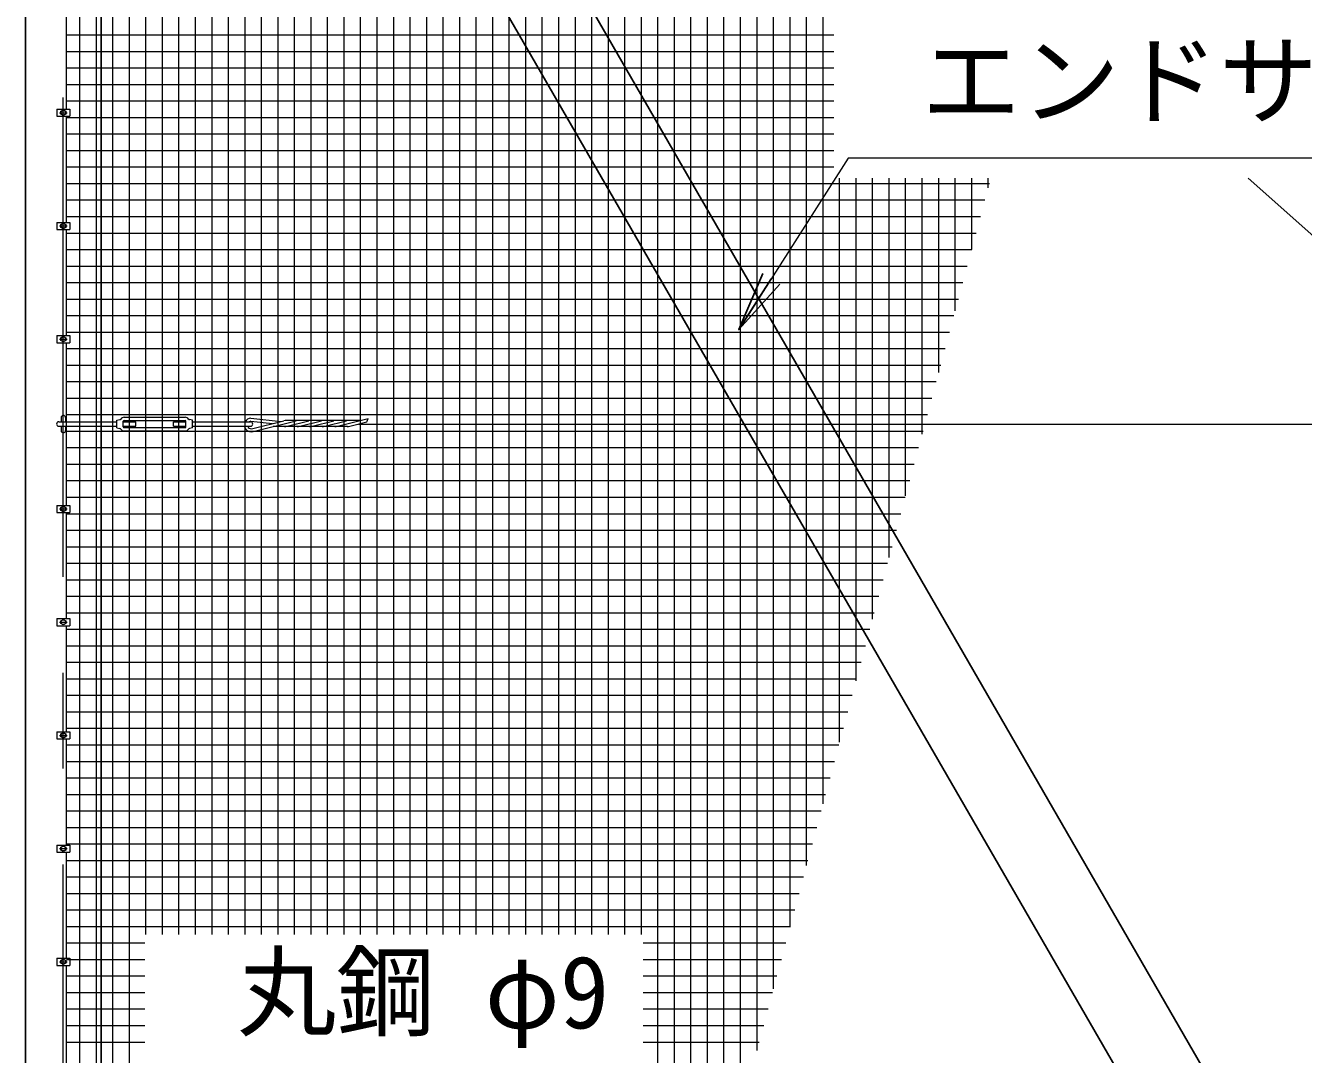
# Model space of a CAD drawing. Units: millimetres, scale not verified. Extents: x -16800 to 16800, y -11880 to 11880.
# Drawn here: x -12170 to -8785, y 1237 to 3963 of the extents above; entities that cross this region are included whole.
import ezdxf
from ezdxf.enums import TextEntityAlignment as Align

# ---------------------------------------------------------------- set-up
doc = ezdxf.new("R2010")
doc.units = ezdxf.units.MM
doc.header["$LTSCALE"] = 40
doc.linetypes.add('USER1', pattern=[50.8, 31.75, -6.35, 6.35, -6.35])
for name, color, linetype, lineweight in [('0-1_D-STR1', 1, 'Continuous', 25), ('0-2_D-BMK', 2, 'USER1', 13), ('0-3_D-STR3', 3, 'Continuous', 13), ('0-7_D-STR-TXT', 7, 'Continuous', 13), ('0-9_D-STR2', 7, 'Continuous', 13)]:
    doc.layers.add(name, color=color, linetype=linetype, lineweight=lineweight)
doc.layers.add('0-5_0', color=7, linetype='Continuous')
doc.styles.add('ＭＳ ゴシック', font='')
doc.styles.get('ＭＳ ゴシック').set_extended_font_data('MS Gothic')

# ---------------------------------------------------------------- blocks, each defined once
blk = doc.blocks.new('_Open')
at = {"layer": '0-5_0'}
blk.add_line((-40, 6.67), (0, 0), dxfattribs=at)
blk.add_lwpolyline([(-40, -6.67), (0, 0), (-40, 0)], dxfattribs=at)

msp = doc.modelspace()

# ---------------------------------------------------------------- linework, layer by layer
at = {"layer": '0-1_D-STR1'}
for p, q in [((-11778.48, 5925.82), (-6984.08, -2378.32)), ((-11905.6, 5746.01), (-7184.08, -2431.91)), ((-11970.08, -3542.48), (-11970.08, 5713.77))]:
    msp.add_line(p, q, dxfattribs=at)
msp.add_lwpolyline([(-11970.08, 6457.52), (-12170.08, 6457.52), (-12170.08, -3542.48)], dxfattribs=at)
at = {"layer": '0-2_D-BMK'}
for p, q in [((-12070.08, -3593.48), (-12070.08, 6508.52)), ((-12080.08, 3732.52), (-12060.08, 3732.52)), ((-12080.08, 3432.52), (-12060.08, 3432.52)), ((-12080.08, 3132.52), (-12060.08, 3132.52)), ((-12080.08, 2682.52), (-12060.08, 2682.52)), ((-12080.08, 2382.52), (-12060.08, 2382.52)), ((-12080.08, 2082.52), (-12060.08, 2082.52)), ((-12080.08, 1782.52), (-12060.08, 1782.52)), ((-12080.08, 1482.52), (-12060.08, 1482.52))]:
    msp.add_line(p, q, dxfattribs=at)
at = {"layer": '0-3_D-STR3'}
for p, q in [((-12061.58, 3742.02), (-12061.58, 4023.02)), ((-12087.28, 3742.02), (-12052.88, 3742.02)), ((-12087.28, 3742.02), (-12087.28, 3723.02)), ((-12076.58, 3736.27), (-12070.08, 3740.03)), ((-12076.58, 3728.77), (-12076.58, 3736.27)), ((-12070.08, 3725.02), (-12076.58, 3728.77)), ((-12070.08, 3740.03), (-12063.58, 3736.27)), ((-12063.58, 3728.77), (-12070.08, 3725.02)), ((-12063.58, 3736.27), (-12063.58, 3728.77)), ((-12052.88, 3742.02), (-12052.88, 3723.02)), ((-12087.28, 3723.02), (-12052.88, 3723.02)), ((-12061.58, 3442.02), (-12061.58, 3723.02)), ((-8931.6, 3558.75), (-2422.77, -2208.26)), ((-12087.28, 3442.02), (-12052.88, 3442.02)), ((-12087.28, 3442.02), (-12087.28, 3423.02)), ((-12087.28, 3423.02), (-12052.88, 3423.02)), ((-12076.58, 3436.27), (-12070.08, 3440.03)), ((-12076.58, 3428.77), (-12076.58, 3436.27)), ((-12070.08, 3425.02), (-12076.58, 3428.77)), ((-12070.08, 3440.03), (-12063.58, 3436.27)), ((-12063.58, 3428.77), (-12070.08, 3425.02)), ((-12063.58, 3436.27), (-12063.58, 3428.77)), ((-12061.58, 3142.02), (-12061.58, 3423.02)), ((-12052.88, 3442.02), (-12052.88, 3423.02)), ((-12087.28, 3142.02), (-12052.88, 3142.02)), ((-12087.28, 3142.02), (-12087.28, 3123.02)), ((-12087.28, 3123.02), (-12052.88, 3123.02)), ((-12076.58, 3136.27), (-12070.08, 3140.03)), ((-12076.58, 3128.77), (-12076.58, 3136.27)), ((-12070.08, 3125.02), (-12076.58, 3128.77)), ((-12070.08, 3140.03), (-12063.58, 3136.27)), ((-12063.58, 3128.77), (-12070.08, 3125.02)), ((-12063.58, 3136.27), (-12063.58, 3128.77)), ((-12061.58, 2692.02), (-12061.58, 3123.02)), ((-12052.88, 3142.02), (-12052.88, 3123.02)), ((-12082.08, 2913.52), (-11928.08, 2913.52)), ((-12076.08, 2924.52), (-12076.08, 2913.52)), ((-12064.08, 2924.52), (-12064.08, 2913.52)), ((-11928.08, 2917.52), (-11920.28, 2919.19)), ((-11928.08, 2897.52), (-11928.08, 2917.52)), ((-11911.08, 2900.02), (-11911.08, 2915.02)), ((-11911.08, 2913.52), (-11878.08, 2913.52)), ((-11909.08, 2925.52), (-11747.08, 2925.52)), ((-11909.08, 2917.02), (-11747.08, 2917.02)), ((-11778.08, 2901.52), (-11778.08, 2913.52)), ((-11778.08, 2913.52), (-11745.08, 2913.52)), ((-11745.08, 2900.02), (-11745.08, 2915.02)), ((-11728.08, 2913.52), (-11574.08, 2913.52)), ((-11573.22, 2914.88), (-11515.55, 2908.89)), ((-11573.01, 2922.9), (-11492.68, 2914.56)), ((-11571.82, 2894.94), (-11486.16, 2916.18)), ((-11570.58, 2887), (-11452.92, 2916.18)), ((-11283.17, 2917.06), (-11478.94, 2917.06)), ((-11476.93, 2901.98), (-11419.68, 2916.18)), ((-11443.7, 2901.98), (-11386.44, 2916.18)), ((-11410.46, 2901.98), (-11353.2, 2916.18)), ((-11377.22, 2901.98), (-11319.96, 2916.18)), ((-11343.98, 2901.98), (-11262.16, 2922.27)), ((-11310.74, 2901.98), (-11266.06, 2913.06)), ((-12082.08, 2901.52), (-11928.08, 2901.52)), ((-12076.08, 2901.52), (-12076.08, 2890.52)), ((-12064.08, 2901.52), (-12064.08, 2890.52)), ((-11928.08, 2897.52), (-11920.28, 2895.85)), ((-11909.08, 2898.02), (-11747.08, 2898.02)), ((-11909.08, 2889.52), (-11747.08, 2889.52)), ((-11778.08, 2901.52), (-11745.08, 2901.52)), ((-11728.08, 2897.52), (-11735.89, 2895.85)), ((-11728.08, 2901.52), (-11574.08, 2901.52)), ((-11317.02, 2901.1), (-11513.73, 2901.1)), ((-11288.4, 2907.52), (729.92, 2907.52)), ((-12087.28, 2692.02), (-12052.88, 2692.02)), ((-12087.28, 2692.02), (-12087.28, 2673.02)), ((-12076.58, 2686.27), (-12070.08, 2690.03)), ((-12076.58, 2678.77), (-12076.58, 2686.27)), ((-12070.08, 2675.02), (-12076.58, 2678.77)), ((-12070.08, 2690.03), (-12063.58, 2686.27)), ((-12063.58, 2678.77), (-12070.08, 2675.02)), ((-12063.58, 2686.27), (-12063.58, 2678.77)), ((-12052.88, 2692.02), (-12052.88, 2673.02)), ((-12087.28, 2673.02), (-12052.88, 2673.02)), ((-12061.58, 2392.02), (-12061.58, 2673.02)), ((-12087.28, 2392.02), (-12052.88, 2392.02)), ((-12087.28, 2392.02), (-12087.28, 2373.02)), ((-12087.28, 2373.02), (-12052.88, 2373.02)), ((-12076.58, 2386.27), (-12070.08, 2390.03)), ((-12076.58, 2378.77), (-12076.58, 2386.27)), ((-12070.08, 2375.02), (-12076.58, 2378.77)), ((-12070.08, 2390.03), (-12063.58, 2386.27)), ((-12063.58, 2378.77), (-12070.08, 2375.02)), ((-12063.58, 2386.27), (-12063.58, 2378.77)), ((-12061.58, 2092.02), (-12061.58, 2373.02)), ((-12052.88, 2392.02), (-12052.88, 2373.02)), ((-12087.28, 2092.02), (-12052.88, 2092.02)), ((-12087.28, 2092.02), (-12087.28, 2073.02)), ((-12087.28, 2073.02), (-12052.88, 2073.02)), ((-12076.58, 2086.27), (-12070.08, 2090.03)), ((-12076.58, 2078.77), (-12076.58, 2086.27)), ((-12070.08, 2075.02), (-12076.58, 2078.77)), ((-12070.08, 2090.03), (-12063.58, 2086.27)), ((-12063.58, 2078.77), (-12070.08, 2075.02)), ((-12063.58, 2086.27), (-12063.58, 2078.77)), ((-12061.58, 1792.02), (-12061.58, 2073.02)), ((-12052.88, 2092.02), (-12052.88, 2073.02)), ((-12087.28, 1792.02), (-12052.88, 1792.02)), ((-12087.28, 1792.02), (-12087.28, 1773.02)), ((-12087.28, 1773.02), (-12052.88, 1773.02)), ((-12076.58, 1786.27), (-12070.08, 1790.03)), ((-12076.58, 1778.77), (-12076.58, 1786.27)), ((-12070.08, 1775.02), (-12076.58, 1778.77)), ((-12070.08, 1790.03), (-12063.58, 1786.27)), ((-12063.58, 1778.77), (-12070.08, 1775.02)), ((-12063.58, 1786.27), (-12063.58, 1778.77)), ((-12061.58, 1492.02), (-12061.58, 1773.02)), ((-12052.88, 1792.02), (-12052.88, 1773.02)), ((-12087.28, 1492.02), (-12052.88, 1492.02)), ((-12087.28, 1492.02), (-12087.28, 1473.02)), ((-12076.58, 1486.27), (-12070.08, 1490.03)), ((-12070.08, 1490.03), (-12063.58, 1486.27)), ((-12052.88, 1492.02), (-12052.88, 1473.02)), ((-12087.28, 1473.02), (-12052.88, 1473.02)), ((-12076.58, 1478.77), (-12076.58, 1486.27)), ((-12070.08, 1475.02), (-12076.58, 1478.77)), ((-12063.58, 1478.77), (-12070.08, 1475.02)), ((-12063.58, 1486.27), (-12063.58, 1478.77)), ((-12061.58, 1192.02), (-12061.58, 1473.02))]:
    msp.add_line(p, q, dxfattribs=at)
for points in [[(-11911.08, 2901.52), (-11878.08, 2901.52), (-11878.08, 2913.52)], [(-11728.08, 2897.52), (-11728.08, 2917.52), (-11735.89, 2919.19)]]:
    msp.add_lwpolyline(points, dxfattribs=at)
for centre in [(-12070.08, 3732.52), (-12070.08, 3432.52), (-12070.08, 3132.52), (-12070.08, 2682.52), (-12070.08, 2382.52), (-12070.08, 2082.52), (-12070.08, 1782.52), (-12070.08, 1482.52)]:
    msp.add_circle(centre, 6.25, dxfattribs=at)
for centre, radius, start, end in [((-12082.08, 2907.52), 6, 90, 270), ((-12070.08, 2924.52), 6, 0, 180), ((-11921.12, 2923.11), 4, 282.09925, 326.11888), ((-11909.08, 2915.02), 10.5, 90, 146.11888), ((-11909.08, 2915.02), 2, 90, 180), ((-11747.08, 2915.02), 10.5, 33.88112, 90), ((-11747.08, 2915.02), 2, 0, 90), ((-11735.05, 2923.11), 4, 213.88112, 257.90075), ((-11572.21, 2904.93), 18, 92.82496, 151.48944), ((-11572.21, 2904.93), 10, 95.82544, 120.77566), ((-11574.08, 2907.52), 6, 270, 90), ((-11478.94, 2887.06), 30, 90, 103.92636), ((-11445.7, 2887.06), 30, 90, 103.92636), ((-11412.46, 2887.06), 30, 90, 103.92636), ((-11379.22, 2887.06), 30, 90, 103.92636), ((-11345.98, 2887.06), 30, 90, 103.92636), ((-11312.74, 2887.06), 30, 90, 103.92636), ((-11329.42, 2945.32), 71.11, 333.02173, 341.08588), ((-12070.08, 2890.52), 6, 180, 0), ((-11921.12, 2891.94), 4, 33.88112, 77.90075), ((-11909.08, 2900.02), 10.5, 213.88112, 270), ((-11909.08, 2900.02), 2, 180, 270), ((-11747.08, 2900.02), 2, 270, 0), ((-11747.08, 2900.02), 10.5, 270, 326.11888), ((-11735.05, 2891.94), 4, 102.09925, 146.11888), ((-11572.21, 2904.93), 18, 191.63319, 275.17572), ((-11572.21, 2904.93), 10, 199.92759, 272.18972), ((-11484.16, 2931.1), 30, 270, 283.92645), ((-11450.92, 2931.1), 30, 270, 283.92645), ((-11417.68, 2931.1), 30, 270, 283.92645), ((-11384.44, 2931.1), 30, 270, 283.92645), ((-11351.2, 2931.1), 30, 270, 283.92645), ((-11317.96, 2931.1), 30, 270, 283.92645)]:
    msp.add_arc(centre, radius, start, end, dxfattribs=at)
at = {"layer": '0-7_D-STR-TXT'}
msp.add_lwpolyline([(-6172.64, 3612.04), (-9990.55, 3612.04), (-10279.6, 3159.34)], dxfattribs=at)
at = {"layer": '0-9_D-STR2'}
for p, q in [((-12026.1, -2548.22), (-12026.1, 6357.52)), ((-11982.35, -2547.89), (-11982.35, 6357.52)), ((-11938.6, -2547.57), (-11938.6, 6357.52)), ((-11894.85, -2547.25), (-11894.85, 6357.52)), ((-11851.1, 1555.04), (-11851.1, 6357.52)), ((-11807.35, 1555.04), (-11807.35, 6357.52)), ((-11763.6, 1555.04), (-11763.6, 6357.52)), ((-11719.85, 1555.04), (-11719.85, 6357.52)), ((-11676.1, 1555.04), (-11676.1, 6357.52)), ((-11632.35, 1555.04), (-11632.35, 6357.52)), ((-11588.6, 1555.04), (-11588.6, 6357.52)), ((-11544.85, 1555.04), (-11544.85, 6357.52)), ((-11501.1, 1555.04), (-11501.1, 6357.52)), ((-11457.35, 1555.04), (-11457.35, 6357.52)), ((-11413.6, 1555.04), (-11413.6, 6357.52)), ((-11369.85, 1555.04), (-11369.85, 6357.52)), ((-11326.1, 1555.04), (-11326.1, 6357.52)), ((-11282.35, 1555.04), (-11282.35, 6357.52)), ((-11238.6, 1555.04), (-11238.6, 6357.52)), ((-11194.85, 1555.04), (-11194.85, 6357.52)), ((-11151.1, 1555.04), (-11151.1, 6357.52)), ((-11107.35, 1555.04), (-11107.35, 6357.52)), ((-11063.6, 1555.04), (-11063.6, 6357.52)), ((-11019.85, 1555.04), (-11019.85, 6357.52)), ((-10976.1, 1555.04), (-10976.1, 6357.52)), ((-10932.35, 1555.04), (-10932.35, 6357.52)), ((-10888.6, 1555.04), (-10888.6, 6357.52)), ((-10844.85, 1555.04), (-10844.85, 6357.52)), ((-10801.1, 1555.04), (-10801.1, 6357.52)), ((-10757.35, 1555.04), (-10757.35, 6357.52)), ((-10713.6, 1555.04), (-10713.6, 6357.52)), ((-10669.85, 1555.04), (-10669.85, 6357.52)), ((-10626.1, 1555.04), (-10626.1, 6357.52)), ((-10582.35, 1555.04), (-10582.35, 6357.52)), ((-10538.6, 1555.04), (-10538.6, 6357.52)), ((-10494.85, 268.17), (-10494.85, 6357.52)), ((-10451.1, 431.45), (-10451.1, 6357.52)), ((-10407.35, 594.72), (-10407.35, 6357.52)), ((-10363.6, 758), (-10363.6, 6357.52)), ((-10319.85, 921.28), (-10319.85, 6357.52)), ((-10276.1, 1084.55), (-10276.1, 6357.52)), ((-10232.35, 1247.83), (-10232.35, 6357.52)), ((-10188.6, 1411.11), (-10188.6, 6357.52)), ((-10144.85, 1574.39), (-10144.85, 6357.52)), ((-10101.1, 1737.66), (-10101.1, 6357.52)), ((-10057.35, 1900.94), (-10057.35, 6357.52)), ((-12061.58, 3938.75), (-10028.64, 3938.75)), ((-12061.58, 3895), (-10028.64, 3895)), ((-12061.58, 3851.25), (-10028.64, 3851.25)), ((-12061.58, 3807.5), (-10028.64, 3807.5)), ((-12061.58, 3763.75), (-10028.64, 3763.75)), ((-12061.58, 3720), (-10028.64, 3720)), ((-12061.58, 3676.25), (-10028.64, 3676.25)), ((-12061.58, 3632.5), (-10028.64, 3632.5)), ((-12061.58, 3588.75), (-10028.64, 3588.75)), ((-10013.6, 2064.22), (-10013.6, 3558.75)), ((-9969.85, 2227.49), (-9969.85, 3558.75)), ((-9926.1, 2390.77), (-9926.1, 3558.75)), ((-9882.35, 2554.05), (-9882.35, 3558.75)), ((-9838.6, 2717.33), (-9838.6, 3558.75)), ((-9794.85, 2880.6), (-9794.85, 3558.75)), ((-9751.1, 3043.88), (-9751.1, 3558.75)), ((-9707.35, 3207.16), (-9707.35, 3558.75)), ((-9663.6, 3370.44), (-9663.6, 3558.75)), ((-9619.85, 3533.71), (-9619.85, 3558.75)), ((-12061.58, 3545), (-9616.83, 3545)), ((-12061.58, 3501.25), (-9628.55, 3501.25)), ((-12061.58, 3457.5), (-9640.28, 3457.5)), ((-12061.58, 3413.75), (-9652, 3413.75)), ((-12061.58, 3370), (-9663.72, 3370)), ((-12061.58, 3326.25), (-9675.44, 3326.25)), ((-12061.58, 3282.5), (-9687.17, 3282.5)), ((-12061.58, 3238.75), (-9698.89, 3238.75)), ((-12061.58, 3195), (-9710.61, 3195)), ((-12061.58, 3151.25), (-9722.33, 3151.25)), ((-12061.58, 3107.5), (-9734.06, 3107.5)), ((-12061.58, 3063.75), (-9745.78, 3063.75)), ((-12061.58, 3020), (-9757.5, 3020)), ((-12061.58, 2976.25), (-9769.23, 2976.25)), ((-12061.58, 2932.5), (-9780.95, 2932.5)), ((-12061.58, 2888.75), (-9792.67, 2888.75)), ((-12061.58, 2845), (-9804.39, 2845)), ((-12061.58, 2801.25), (-9816.12, 2801.25)), ((-12061.58, 2757.5), (-9827.84, 2757.5)), ((-12061.58, 2713.75), (-9839.56, 2713.75)), ((-12061.58, 2670), (-9851.29, 2670)), ((-12061.58, 2626.25), (-9863.01, 2626.25)), ((-12061.58, 2582.5), (-9874.73, 2582.5)), ((-12061.58, 2538.75), (-9886.45, 2538.75)), ((-12061.58, 2495), (-9898.18, 2495)), ((-12061.58, 2451.25), (-9909.9, 2451.25)), ((-12061.58, 2407.5), (-9921.62, 2407.5)), ((-12061.58, 2363.75), (-9933.34, 2363.75)), ((-12061.58, 2320), (-9945.07, 2320)), ((-12061.58, 2276.25), (-9956.79, 2276.25)), ((-12061.58, 2232.5), (-9968.51, 2232.5)), ((-12061.58, 2188.75), (-9980.24, 2188.75)), ((-12061.58, 2145), (-9991.96, 2145)), ((-12061.58, 2101.25), (-10003.68, 2101.25)), ((-12061.58, 2057.5), (-10015.4, 2057.5)), ((-12061.58, 2013.75), (-10027.13, 2013.75)), ((-12061.58, 1970), (-10038.85, 1970)), ((-12061.58, 1926.25), (-10050.57, 1926.25)), ((-12061.58, 1882.5), (-10062.3, 1882.5)), ((-12061.58, 1838.75), (-10074.02, 1838.75)), ((-12061.58, 1795), (-10085.74, 1795)), ((-12061.58, 1751.25), (-10097.46, 1751.25)), ((-12061.58, 1707.5), (-10109.19, 1707.5)), ((-12061.58, 1663.75), (-10120.91, 1663.75)), ((-12061.58, 1620), (-10132.63, 1620)), ((-12061.58, 1576.25), (-10144.35, 1576.25)), ((-12061.58, 1532.5), (-11854.35, 1532.5)), ((-10533.54, 1532.5), (-10156.08, 1532.5)), ((-12061.58, 1488.75), (-11854.35, 1488.75)), ((-10533.54, 1488.75), (-10167.8, 1488.75)), ((-12061.58, 1445), (-11854.35, 1445)), ((-10533.54, 1445), (-10179.52, 1445)), ((-12061.58, 1401.25), (-11854.35, 1401.25)), ((-10533.54, 1401.25), (-10191.25, 1401.25)), ((-12061.58, 1357.5), (-11854.35, 1357.5)), ((-10533.54, 1357.5), (-10202.97, 1357.5)), ((-12061.58, 1313.75), (-11854.35, 1313.75)), ((-10533.54, 1313.75), (-10214.69, 1313.75)), ((-12061.58, 1270), (-11854.35, 1270)), ((-10533.54, 1270), (-10226.41, 1270))]:
    msp.add_line(p, q, dxfattribs=at)

# ---------------------------------------------------------------- block references
at = {"layer": '0-7_D-STR-TXT', "xscale": 4, "yscale": 4, "rotation": 237.44185}
msp.add_blockref('_Open', (-10280.67, 3157.66), dxfattribs=at)

# ---------------------------------------------------------------- texts
at = {"layer": '0-7_D-STR-TXT', "style": 'ＭＳ ゴシック'}
for s, p in [('エンドサポート □200x200x6.0', (-9795.99, 3663.91)), ('丸鋼 φ9', (-11609.52, 1248.54))]:
    msp.add_text(s, height=192.4, dxfattribs=at).set_placement(p, align=Align.BOTTOM_LEFT)

doc.saveas('drawing.dxf')
